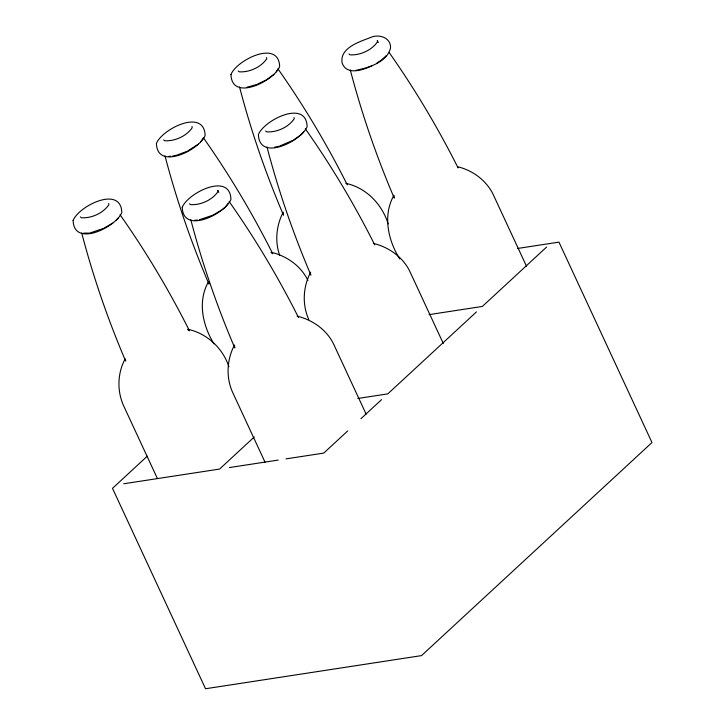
<?xml version="1.0" encoding="UTF-8"?>
<svg xmlns="http://www.w3.org/2000/svg" width="725" height="725" viewBox="0 0 725 725"><rect width="100%" height="100%" fill="white"/><g stroke="black" fill="none" stroke-linecap="round" stroke-linejoin="round"><path stroke-width="1.09" d="M124.999 359.156C117.45 373.357 116.97 390.775 123.486 405.483L157.316 478.346M208.311 282.134C197.336 301.682 202.773 325.634 213.938 343.849M283.203 212.189C276.361 225.412 274.693 241.035 279.623 255.218M310.663 272.219C303.032 286.756 301.99 304.482 308.796 319.571M202.864 138.52L200.562 142.064M276.279 71.857L277.032 70.352M228.312 203.145L225.792 206.598M116.073 220.382L118.429 217.79M303.739 131.887L301.373 134.478L293.688 139.961M386.452 55.508L381.259 60.211M147.32 456.143L112.502 488.333L205.538 688.75L421.533 655.608L651.983 442.54L558.948 242.123L517.541 248.476M254.276 436.985L219.575 469.066L123.758 483.765M347.71 430.931L323.749 453.089L286.013 458.88M360.923 418.715L381.577 399.62M476.452 311.904L387.793 393.874L357.824 398.469M546.605 247.044L482.352 306.448L429.064 314.623M273.914 74.448L266.229 79.94L257.402 84.172M198.523 144.048L187.847 150.873M222.629 209.308L225.203 207.241M112.647 223.146L103.575 228.402L90.099 232.933M376.991 62.939L380.407 60.755M221.778 209.996L212.706 215.252L199.23 219.784M292.728 140.469L279.932 145.915M372.278 65.585C363.506 69.953 346.577 75.926 342.118 62.939C339.49 47.868 359.509 41.805 370.393 37.573C378.577 33.622 391.192 37.501 390.521 48.022C386.942 62.332 368.817 67.661 355.984 70.325M186.887 151.371L176.954 155.132L172.514 156.102M256.396 84.598L247.053 87.19M274.512 147.211L278.953 146.242M229.399 467.562L278.237 460.067M168.843 156.373L170.674 156.238M194.663 220.255L197.417 220.047M89.211 233.124L83.756 233.097M457.584 166.732C472.664 170.284 486.466 180.48 493.236 194.581L526.586 266.428M345.825 183.343C366.225 187.684 382.057 204.233 388.183 223.889M373.284 243.373C388.673 247.071 403.037 257.067 409.924 271.603L443.274 343.451M271.286 252.264C286.674 255.952 301.038 265.957 307.926 280.493M297.105 316.145C312.502 319.834 326.857 329.839 333.754 344.375L366.143 414.165M187.974 329.286C207.06 333.482 222.838 348.19 228.91 366.75M348.979 53.994L350.075 54.846C360.198 55.426 371.717 50.288 377.462 41.86L377.335 40.546L378.278 42.576M238.208 70.987L239.313 71.838C249.436 72.418 260.946 67.28 266.7 58.852L266.564 57.538M265.667 131.017L266.773 131.868C276.896 132.448 288.405 127.31 294.16 118.882L294.024 117.568M163.669 139.907L164.774 140.759C174.897 141.339 186.407 136.2 192.161 127.772L192.025 126.458M271.114 252.517L272.763 253.804C252.499 213.467 229.336 174.58 203.335 137.687M189.497 203.788L190.593 204.64C200.716 205.211 212.226 200.082 217.98 191.645L217.844 190.34L218.796 192.37M80.366 216.929L81.463 217.781C91.586 218.361 103.104 213.222 108.85 204.794L108.723 203.48M187.811 329.54L189.461 330.827C169.197 290.489 146.024 251.611 120.024 214.709M389.28 52.698C415.035 89.32 437.972 127.899 458.073 167.892M277.874 68.766C303.875 105.669 327.038 144.556 347.302 184.884M305.334 128.796C331.334 165.699 354.498 204.577 374.762 244.914M229.154 201.568C255.155 238.462 278.318 277.349 298.591 317.677M399.72 258.97C387.966 240.138 382.564 215.416 393.965 195.197L394.264 198.152C376.511 156.573 361.739 113.707 350.293 69.963M265.015 462.124L232.616 392.334C225.81 377.254 226.852 359.528 234.483 344.991L234.782 347.946C217.029 306.358 202.257 263.492 190.811 219.748M310.962 275.174C293.199 233.595 278.427 190.729 266.99 146.985M239.531 86.955C250.968 130.699 265.74 173.565 283.502 215.144L283.303 213.177M164.992 155.866C176.438 199.62 191.201 242.476 208.963 284.064L208.764 282.097M81.68 232.897C93.126 276.642 107.898 319.507 125.652 361.086L125.452 359.12M73.116 220.472C73.95 248.113 116.245 226.898 121.818 212.525C120.984 184.884 78.681 206.099 73.116 220.472M156.419 143.45C157.262 171.082 199.556 149.876 205.121 135.493C204.287 107.862 161.992 129.077 156.419 143.45M182.238 207.332C183.081 234.963 225.375 213.757 230.94 199.375C230.106 171.743 187.811 192.95 182.238 207.332M230.958 74.539C231.792 102.171 274.095 80.964 279.66 66.582C278.826 38.951 236.531 60.157 230.958 74.539M258.417 134.569C259.251 162.201 301.555 140.985 307.119 126.612C306.285 98.981 263.991 120.187 258.417 134.569"/></g></svg>
